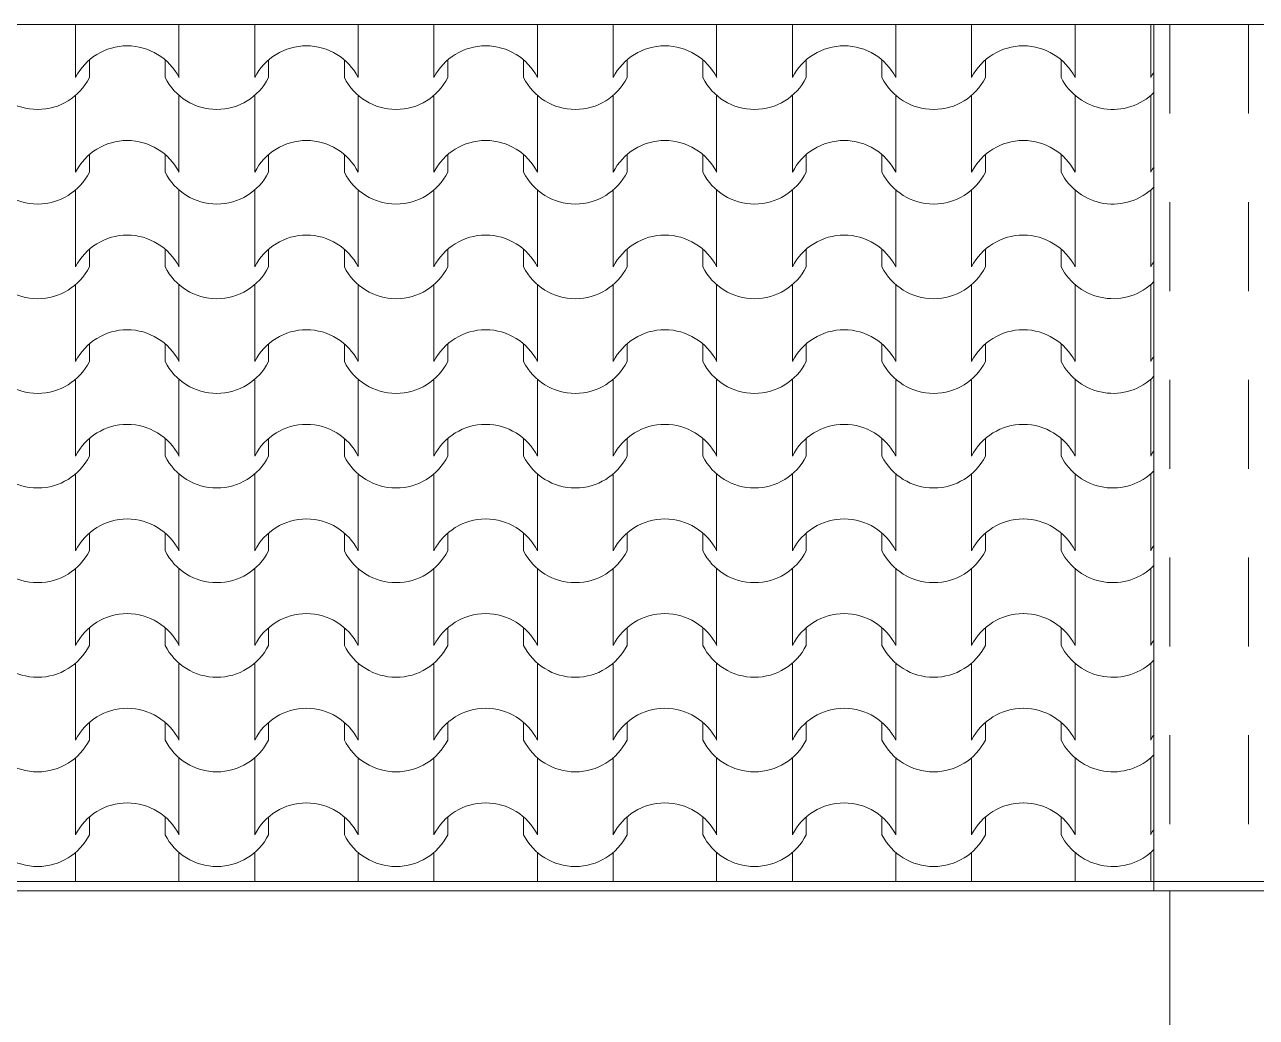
# Model space of a CAD drawing. Header units: millimetres. Extents: x 2791058 to 2855058, y -67651 to -18651.
# Drawn here: x 2809797 to 2811752, y -44922 to -43345 of the extents above; entities that cross this region are included whole.
import ezdxf

# ---------------------------------------------------------------- set-up
doc = ezdxf.new("R2010")
doc.units = ezdxf.units.MM
doc.header["$MEASUREMENT"] = 0
doc.linetypes.add('Dashed', pattern=[282.222223, 141.111112, -141.111112])
doc.layers.add('Shell - Roof_Pen_No__21', color=7, linetype='Continuous', lineweight=0)
doc.layers.add('Structural - Bearing_Pen_No__1', color=7, linetype='Continuous', lineweight=0)
doc.layers.add('Structural - Bearing_Pen_No__62', color=7, linetype='Continuous', lineweight=0, true_color=0xaaaaaa)

# ---------------------------------------------------------------- blocks, each defined once
blk = doc.blocks.new('*X14', base_point=(2247653.8, -76425))
at = {"layer": 'Structural - Bearing_Pen_No__62', "color": 253, "linetype": 'Continuous', "lineweight": 0, "true_color": 0xaaaaaa}
for p, q in [((2809877.6, -43345.2), (2809877.6, -43368.4)), ((2810041.8, -43345.2), (2810041.8, -43368.4)), ((2810162, -43345.2), (2810162, -43368.4)), ((2810326.3, -43345.2), (2810326.3, -43368.4)), ((2810446.5, -43345.2), (2810446.5, -43368.4)), ((2810610.8, -43345.2), (2810610.8, -43368.4)), ((2810731, -43345.2), (2810731, -43368.4)), ((2810895.3, -43345.2), (2810895.3, -43368.4)), ((2811015.5, -43345.2), (2811015.5, -43368.4)), ((2811179.7, -43345.2), (2811179.7, -43368.4)), ((2811300, -43345.2), (2811300, -43368.4)), ((2811464.2, -43345.2), (2811464.2, -43368.4)), ((2811584.4, -43345.2), (2811584.4, -43368.4)), ((2809877.6, -43368.4), (2809877.6, -43429.4)), ((2810041.8, -43368.4), (2810041.8, -43429.4)), ((2810162, -43368.4), (2810162, -43429.4)), ((2810326.3, -43368.4), (2810326.3, -43429.4)), ((2810446.5, -43368.4), (2810446.5, -43429.4)), ((2810610.8, -43368.4), (2810610.8, -43429.4)), ((2810731, -43368.4), (2810731, -43429.4)), ((2810895.3, -43368.4), (2810895.3, -43429.4)), ((2811015.5, -43368.4), (2811015.5, -43429.4)), ((2811179.7, -43368.4), (2811179.7, -43429.4)), ((2811300, -43368.4), (2811300, -43429.4)), ((2811464.2, -43368.4), (2811464.2, -43429.4)), ((2811584.4, -43368.4), (2811584.4, -43429.4)), ((2809899.6, -43401.4), (2809899.6, -43429.4)), ((2810019.8, -43401.4), (2810019.8, -43429.4)), ((2810184.1, -43401.4), (2810184.1, -43429.4)), ((2810304.3, -43401.4), (2810304.3, -43429.4)), ((2810468.5, -43401.4), (2810468.5, -43429.4)), ((2810588.8, -43401.4), (2810588.8, -43429.4)), ((2810753, -43401.4), (2810753, -43429.4)), ((2810873.2, -43401.4), (2810873.2, -43429.4)), ((2811037.5, -43401.4), (2811037.5, -43429.4)), ((2811157.7, -43401.4), (2811157.7, -43429.4)), ((2811322, -43401.4), (2811322, -43429.4)), ((2811442.2, -43401.4), (2811442.2, -43429.4)), ((2809877.6, -43457.8), (2809877.6, -43518.8)), ((2810041.8, -43457.8), (2810041.8, -43518.8)), ((2810162, -43457.8), (2810162, -43518.8)), ((2810326.3, -43457.8), (2810326.3, -43518.8)), ((2810446.5, -43457.8), (2810446.5, -43518.8)), ((2810610.8, -43457.8), (2810610.8, -43518.8)), ((2810731, -43457.8), (2810731, -43518.8)), ((2810895.3, -43457.8), (2810895.3, -43518.8)), ((2811015.5, -43457.8), (2811015.5, -43518.8)), ((2811179.7, -43457.8), (2811179.7, -43518.8)), ((2811300, -43457.8), (2811300, -43518.8)), ((2811464.2, -43457.8), (2811464.2, -43518.8)), ((2811584.4, -43457.8), (2811584.4, -43518.8)), ((2809877.6, -43518.8), (2809877.6, -43579.7)), ((2810041.8, -43518.8), (2810041.8, -43579.7)), ((2810162, -43518.8), (2810162, -43579.7)), ((2810326.3, -43518.8), (2810326.3, -43579.7)), ((2810446.5, -43518.8), (2810446.5, -43579.7)), ((2810610.8, -43518.8), (2810610.8, -43579.7)), ((2810731, -43518.8), (2810731, -43579.7)), ((2810895.3, -43518.8), (2810895.3, -43579.7)), ((2811015.5, -43518.8), (2811015.5, -43579.7)), ((2811179.7, -43518.8), (2811179.7, -43579.7)), ((2811300, -43518.8), (2811300, -43579.7)), ((2811464.2, -43518.8), (2811464.2, -43579.7)), ((2811584.4, -43518.8), (2811584.4, -43579.7)), ((2809899.6, -43551.7), (2809899.6, -43579.7)), ((2810019.8, -43551.7), (2810019.8, -43579.7)), ((2810184.1, -43551.7), (2810184.1, -43579.7)), ((2810304.3, -43551.7), (2810304.3, -43579.7)), ((2810468.5, -43551.7), (2810468.5, -43579.7)), ((2810588.8, -43551.7), (2810588.8, -43579.7)), ((2810753, -43551.7), (2810753, -43579.7)), ((2810873.2, -43551.7), (2810873.2, -43579.7)), ((2811037.5, -43551.7), (2811037.5, -43579.7)), ((2811157.7, -43551.7), (2811157.7, -43579.7)), ((2811322, -43551.7), (2811322, -43579.7)), ((2811442.2, -43551.7), (2811442.2, -43579.7)), ((2809877.6, -43608.1), (2809877.6, -43669.1)), ((2810041.8, -43608.1), (2810041.8, -43669.1)), ((2810162, -43608.1), (2810162, -43669.1)), ((2810326.3, -43608.1), (2810326.3, -43669.1)), ((2810446.5, -43608.1), (2810446.5, -43669.1)), ((2810610.8, -43608.1), (2810610.8, -43669.1)), ((2810731, -43608.1), (2810731, -43669.1)), ((2810895.3, -43608.1), (2810895.3, -43669.1)), ((2811015.5, -43608.1), (2811015.5, -43669.1)), ((2811179.7, -43608.1), (2811179.7, -43669.1)), ((2811300, -43608.1), (2811300, -43669.1)), ((2811464.2, -43608.1), (2811464.2, -43669.1)), ((2811584.4, -43608.1), (2811584.4, -43669.1)), ((2809877.6, -43669.1), (2809877.6, -43730.1)), ((2810041.8, -43669.1), (2810041.8, -43730.1)), ((2810162, -43669.1), (2810162, -43730.1)), ((2810326.3, -43669.1), (2810326.3, -43730.1)), ((2810446.5, -43669.1), (2810446.5, -43730.1)), ((2810610.8, -43669.1), (2810610.8, -43730.1)), ((2810731, -43669.1), (2810731, -43730.1)), ((2810895.3, -43669.1), (2810895.3, -43730.1)), ((2811015.5, -43669.1), (2811015.5, -43730.1)), ((2811179.7, -43669.1), (2811179.7, -43730.1)), ((2811300, -43669.1), (2811300, -43730.1)), ((2811464.2, -43669.1), (2811464.2, -43730.1)), ((2811584.4, -43669.1), (2811584.4, -43730.1)), ((2809899.6, -43702), (2809899.6, -43730.1)), ((2810019.8, -43702), (2810019.8, -43730.1)), ((2810184.1, -43702), (2810184.1, -43730.1)), ((2810304.3, -43702), (2810304.3, -43730.1)), ((2810468.5, -43702), (2810468.5, -43730.1)), ((2810588.8, -43702), (2810588.8, -43730.1)), ((2810753, -43702), (2810753, -43730.1)), ((2810873.2, -43702), (2810873.2, -43730.1)), ((2811037.5, -43702), (2811037.5, -43730.1)), ((2811157.7, -43702), (2811157.7, -43730.1)), ((2811322, -43702), (2811322, -43730.1)), ((2811442.2, -43702), (2811442.2, -43730.1)), ((2809877.6, -43758.5), (2809877.6, -43819.4)), ((2810041.8, -43758.5), (2810041.8, -43819.4)), ((2810162, -43758.5), (2810162, -43819.4)), ((2810326.3, -43758.5), (2810326.3, -43819.4)), ((2810446.5, -43758.5), (2810446.5, -43819.4)), ((2810610.8, -43758.5), (2810610.8, -43819.4)), ((2810731, -43758.5), (2810731, -43819.4)), ((2810895.3, -43758.5), (2810895.3, -43819.4)), ((2811015.5, -43758.5), (2811015.5, -43819.4)), ((2811179.7, -43758.5), (2811179.7, -43819.4)), ((2811300, -43758.5), (2811300, -43819.4)), ((2811464.2, -43758.5), (2811464.2, -43819.4)), ((2811584.4, -43758.5), (2811584.4, -43819.4)), ((2809877.6, -43819.4), (2809877.6, -43880.4)), ((2810041.8, -43819.4), (2810041.8, -43880.4)), ((2810162, -43819.4), (2810162, -43880.4)), ((2810326.3, -43819.4), (2810326.3, -43880.4)), ((2810446.5, -43819.4), (2810446.5, -43880.4)), ((2810610.8, -43819.4), (2810610.8, -43880.4)), ((2810731, -43819.4), (2810731, -43880.4)), ((2810895.3, -43819.4), (2810895.3, -43880.4)), ((2811015.5, -43819.4), (2811015.5, -43880.4)), ((2811179.7, -43819.4), (2811179.7, -43880.4)), ((2811300, -43819.4), (2811300, -43880.4)), ((2811464.2, -43819.4), (2811464.2, -43880.4)), ((2811584.4, -43819.4), (2811584.4, -43880.4)), ((2809899.6, -43852.4), (2809899.6, -43880.4)), ((2810019.8, -43852.4), (2810019.8, -43880.4)), ((2810184.1, -43852.4), (2810184.1, -43880.4)), ((2810304.3, -43852.4), (2810304.3, -43880.4)), ((2810468.5, -43852.4), (2810468.5, -43880.4)), ((2810588.8, -43852.4), (2810588.8, -43880.4)), ((2810753, -43852.4), (2810753, -43880.4)), ((2810873.2, -43852.4), (2810873.2, -43880.4)), ((2811037.5, -43852.4), (2811037.5, -43880.4)), ((2811157.7, -43852.4), (2811157.7, -43880.4)), ((2811322, -43852.4), (2811322, -43880.4)), ((2811442.2, -43852.4), (2811442.2, -43880.4)), ((2809877.6, -43908.8), (2809877.6, -43969.8)), ((2810041.8, -43908.8), (2810041.8, -43969.8)), ((2810162, -43908.8), (2810162, -43969.8)), ((2810326.3, -43908.8), (2810326.3, -43969.8)), ((2810446.5, -43908.8), (2810446.5, -43969.8)), ((2810610.8, -43908.8), (2810610.8, -43969.8)), ((2810731, -43908.8), (2810731, -43969.8)), ((2810895.3, -43908.8), (2810895.3, -43969.8)), ((2811015.5, -43908.8), (2811015.5, -43969.8)), ((2811179.7, -43908.8), (2811179.7, -43969.8)), ((2811300, -43908.8), (2811300, -43969.8)), ((2811464.2, -43908.8), (2811464.2, -43969.8)), ((2811584.4, -43908.8), (2811584.4, -43969.8)), ((2809877.6, -43969.8), (2809877.6, -44030.7)), ((2810041.8, -43969.8), (2810041.8, -44030.7)), ((2810162, -43969.8), (2810162, -44030.7)), ((2810326.3, -43969.8), (2810326.3, -44030.7)), ((2810446.5, -43969.8), (2810446.5, -44030.7)), ((2810610.8, -43969.8), (2810610.8, -44030.7)), ((2810731, -43969.8), (2810731, -44030.7)), ((2810895.3, -43969.8), (2810895.3, -44030.7)), ((2811015.5, -43969.8), (2811015.5, -44030.7)), ((2811179.7, -43969.8), (2811179.7, -44030.7)), ((2811300, -43969.8), (2811300, -44030.7)), ((2811464.2, -43969.8), (2811464.2, -44030.7)), ((2811584.4, -43969.8), (2811584.4, -44030.7)), ((2809899.6, -44002.7), (2809899.6, -44030.7)), ((2810019.8, -44002.7), (2810019.8, -44030.7)), ((2810184.1, -44002.7), (2810184.1, -44030.7)), ((2810304.3, -44002.7), (2810304.3, -44030.7)), ((2810468.5, -44002.7), (2810468.5, -44030.7)), ((2810588.8, -44002.7), (2810588.8, -44030.7)), ((2810753, -44002.7), (2810753, -44030.7)), ((2810873.2, -44002.7), (2810873.2, -44030.7)), ((2811037.5, -44002.7), (2811037.5, -44030.7)), ((2811157.7, -44002.7), (2811157.7, -44030.7)), ((2811322, -44002.7), (2811322, -44030.7)), ((2811442.2, -44002.7), (2811442.2, -44030.7)), ((2809877.6, -44059.1), (2809877.6, -44120.1)), ((2810041.8, -44059.1), (2810041.8, -44120.1)), ((2810162, -44059.1), (2810162, -44120.1)), ((2810326.3, -44059.1), (2810326.3, -44120.1)), ((2810446.5, -44059.1), (2810446.5, -44120.1)), ((2810610.8, -44059.1), (2810610.8, -44120.1)), ((2810731, -44059.1), (2810731, -44120.1)), ((2810895.3, -44059.1), (2810895.3, -44120.1)), ((2811015.5, -44059.1), (2811015.5, -44120.1)), ((2811179.7, -44059.1), (2811179.7, -44120.1)), ((2811300, -44059.1), (2811300, -44120.1)), ((2811464.2, -44059.1), (2811464.2, -44120.1)), ((2811584.4, -44059.1), (2811584.4, -44120.1)), ((2809877.6, -44120.1), (2809877.6, -44181.1)), ((2810041.8, -44120.1), (2810041.8, -44181.1)), ((2810162, -44120.1), (2810162, -44181.1)), ((2810326.3, -44120.1), (2810326.3, -44181.1)), ((2810446.5, -44120.1), (2810446.5, -44181.1)), ((2810610.8, -44120.1), (2810610.8, -44181.1)), ((2810731, -44120.1), (2810731, -44181.1)), ((2810895.3, -44120.1), (2810895.3, -44181.1)), ((2811015.5, -44120.1), (2811015.5, -44181.1)), ((2811179.7, -44120.1), (2811179.7, -44181.1)), ((2811300, -44120.1), (2811300, -44181.1)), ((2811464.2, -44120.1), (2811464.2, -44181.1)), ((2811584.4, -44120.1), (2811584.4, -44181.1)), ((2809899.6, -44153), (2809899.6, -44181.1)), ((2810019.8, -44153), (2810019.8, -44181.1)), ((2810184.1, -44153), (2810184.1, -44181.1)), ((2810304.3, -44153), (2810304.3, -44181.1)), ((2810468.5, -44153), (2810468.5, -44181.1)), ((2810588.8, -44153), (2810588.8, -44181.1)), ((2810753, -44153), (2810753, -44181.1)), ((2810873.2, -44153), (2810873.2, -44181.1)), ((2811037.5, -44153), (2811037.5, -44181.1)), ((2811157.7, -44153), (2811157.7, -44181.1)), ((2811322, -44153), (2811322, -44181.1)), ((2811442.2, -44153), (2811442.2, -44181.1)), ((2809877.6, -44209.5), (2809877.6, -44270.4)), ((2810041.8, -44209.5), (2810041.8, -44270.4)), ((2810162, -44209.5), (2810162, -44270.4)), ((2810326.3, -44209.5), (2810326.3, -44270.4)), ((2810446.5, -44209.5), (2810446.5, -44270.4)), ((2810610.8, -44209.5), (2810610.8, -44270.4)), ((2810731, -44209.5), (2810731, -44270.4)), ((2810895.3, -44209.5), (2810895.3, -44270.4)), ((2811015.5, -44209.5), (2811015.5, -44270.4)), ((2811179.7, -44209.5), (2811179.7, -44270.4)), ((2811300, -44209.5), (2811300, -44270.4)), ((2811464.2, -44209.5), (2811464.2, -44270.4)), ((2811584.4, -44209.5), (2811584.4, -44270.4)), ((2809877.6, -44270.4), (2809877.6, -44331.4)), ((2810041.8, -44270.4), (2810041.8, -44331.4)), ((2810162, -44270.4), (2810162, -44331.4)), ((2810326.3, -44270.4), (2810326.3, -44331.4)), ((2810446.5, -44270.4), (2810446.5, -44331.4)), ((2810610.8, -44270.4), (2810610.8, -44331.4)), ((2810731, -44270.4), (2810731, -44331.4)), ((2810895.3, -44270.4), (2810895.3, -44331.4)), ((2811015.5, -44270.4), (2811015.5, -44331.4)), ((2811179.7, -44270.4), (2811179.7, -44331.4)), ((2811300, -44270.4), (2811300, -44331.4)), ((2811464.2, -44270.4), (2811464.2, -44331.4)), ((2811584.4, -44270.4), (2811584.4, -44331.4)), ((2809899.6, -44303.4), (2809899.6, -44331.4)), ((2810019.8, -44303.4), (2810019.8, -44331.4)), ((2810184.1, -44303.4), (2810184.1, -44331.4)), ((2810304.3, -44303.4), (2810304.3, -44331.4)), ((2810468.5, -44303.4), (2810468.5, -44331.4)), ((2810588.8, -44303.4), (2810588.8, -44331.4)), ((2810753, -44303.4), (2810753, -44331.4)), ((2810873.2, -44303.4), (2810873.2, -44331.4)), ((2811037.5, -44303.4), (2811037.5, -44331.4)), ((2811157.7, -44303.4), (2811157.7, -44331.4)), ((2811322, -44303.4), (2811322, -44331.4)), ((2811442.2, -44303.4), (2811442.2, -44331.4)), ((2809877.6, -44359.8), (2809877.6, -44420.8)), ((2810041.8, -44359.8), (2810041.8, -44420.8)), ((2810162, -44359.8), (2810162, -44420.8)), ((2810326.3, -44359.8), (2810326.3, -44420.8)), ((2810446.5, -44359.8), (2810446.5, -44420.8)), ((2810610.8, -44359.8), (2810610.8, -44420.8)), ((2810731, -44359.8), (2810731, -44420.8)), ((2810895.3, -44359.8), (2810895.3, -44420.8)), ((2811015.5, -44359.8), (2811015.5, -44420.8)), ((2811179.7, -44359.8), (2811179.7, -44420.8)), ((2811300, -44359.8), (2811300, -44420.8)), ((2811464.2, -44359.8), (2811464.2, -44420.8)), ((2811584.4, -44359.8), (2811584.4, -44420.8)), ((2809877.6, -44420.8), (2809877.6, -44481.7)), ((2810041.8, -44420.8), (2810041.8, -44481.7)), ((2810162, -44420.8), (2810162, -44481.7)), ((2810326.3, -44420.8), (2810326.3, -44481.7)), ((2810446.5, -44420.8), (2810446.5, -44481.7)), ((2810610.8, -44420.8), (2810610.8, -44481.7)), ((2810731, -44420.8), (2810731, -44481.7)), ((2810895.3, -44420.8), (2810895.3, -44481.7)), ((2811015.5, -44420.8), (2811015.5, -44481.7)), ((2811179.7, -44420.8), (2811179.7, -44481.7)), ((2811300, -44420.8), (2811300, -44481.7)), ((2811464.2, -44420.8), (2811464.2, -44481.7)), ((2811584.4, -44420.8), (2811584.4, -44481.7)), ((2809899.6, -44453.7), (2809899.6, -44481.7)), ((2810019.8, -44453.7), (2810019.8, -44481.7)), ((2810184.1, -44453.7), (2810184.1, -44481.7)), ((2810304.3, -44453.7), (2810304.3, -44481.7)), ((2810468.5, -44453.7), (2810468.5, -44481.7)), ((2810588.8, -44453.7), (2810588.8, -44481.7)), ((2810753, -44453.7), (2810753, -44481.7)), ((2810873.2, -44453.7), (2810873.2, -44481.7)), ((2811037.5, -44453.7), (2811037.5, -44481.7)), ((2811157.7, -44453.7), (2811157.7, -44481.7)), ((2811322, -44453.7), (2811322, -44481.7)), ((2811442.2, -44453.7), (2811442.2, -44481.7)), ((2809877.6, -44510.1), (2809877.6, -44571.1)), ((2810041.8, -44510.1), (2810041.8, -44571.1)), ((2810162, -44510.1), (2810162, -44571.1)), ((2810326.3, -44510.1), (2810326.3, -44571.1)), ((2810446.5, -44510.1), (2810446.5, -44571.1)), ((2810610.8, -44510.1), (2810610.8, -44571.1)), ((2810731, -44510.1), (2810731, -44571.1)), ((2810895.3, -44510.1), (2810895.3, -44571.1)), ((2811015.5, -44510.1), (2811015.5, -44571.1)), ((2811179.7, -44510.1), (2811179.7, -44571.1)), ((2811300, -44510.1), (2811300, -44571.1)), ((2811464.2, -44510.1), (2811464.2, -44571.1)), ((2811584.4, -44510.1), (2811584.4, -44571.1)), ((2809877.6, -44571.1), (2809877.6, -44632.1)), ((2810041.8, -44571.1), (2810041.8, -44632.1)), ((2810162, -44571.1), (2810162, -44632.1)), ((2810326.3, -44571.1), (2810326.3, -44632.1)), ((2810446.5, -44571.1), (2810446.5, -44632.1)), ((2810610.8, -44571.1), (2810610.8, -44632.1)), ((2810731, -44571.1), (2810731, -44632.1)), ((2810895.3, -44571.1), (2810895.3, -44632.1)), ((2811015.5, -44571.1), (2811015.5, -44632.1)), ((2811179.7, -44571.1), (2811179.7, -44632.1)), ((2811300, -44571.1), (2811300, -44632.1)), ((2811464.2, -44571.1), (2811464.2, -44632.1)), ((2811584.4, -44571.1), (2811584.4, -44632.1)), ((2809899.6, -44604), (2809899.6, -44632.1)), ((2810019.8, -44604), (2810019.8, -44632.1)), ((2810184.1, -44604), (2810184.1, -44632.1)), ((2810304.3, -44604), (2810304.3, -44632.1)), ((2810468.5, -44604), (2810468.5, -44632.1)), ((2810588.8, -44604), (2810588.8, -44632.1)), ((2810753, -44604), (2810753, -44632.1)), ((2810873.2, -44604), (2810873.2, -44632.1)), ((2811037.5, -44604), (2811037.5, -44632.1)), ((2811157.7, -44604), (2811157.7, -44632.1)), ((2811322, -44604), (2811322, -44632.1)), ((2811442.2, -44604), (2811442.2, -44632.1)), ((2809877.6, -44660.5), (2809877.6, -44706.4)), ((2810041.8, -44660.5), (2810041.8, -44706.4)), ((2810162, -44660.5), (2810162, -44706.4)), ((2810326.3, -44660.5), (2810326.3, -44706.4)), ((2810446.5, -44660.5), (2810446.5, -44706.4)), ((2810610.8, -44660.5), (2810610.8, -44706.4)), ((2810731, -44660.5), (2810731, -44706.4)), ((2810895.3, -44660.5), (2810895.3, -44706.4)), ((2811015.5, -44660.5), (2811015.5, -44706.4)), ((2811179.7, -44660.5), (2811179.7, -44706.4)), ((2811300, -44660.5), (2811300, -44706.4)), ((2811464.2, -44660.5), (2811464.2, -44706.4)), ((2811584.4, -44660.5), (2811584.4, -44706.4))]:
    blk.add_line(p, q, dxfattribs=at)
for centre, radius, start, end in [((2809960, -43471.3), 92.5, 90.1705, 153.0115), ((2809959.4, -43471.3), 92.5, 26.9885, 89.8295), ((2810244.4, -43471.3), 92.5, 90.1705, 153.0115), ((2810243.9, -43471.3), 92.5, 26.9885, 89.8295), ((2810528.9, -43471.3), 92.5, 90.1705, 153.0115), ((2810528.4, -43471.3), 92.5, 26.9885, 89.8295), ((2810813.4, -43471.3), 92.5, 90.1705, 153.0115), ((2810812.9, -43471.3), 92.5, 26.9885, 89.8295), ((2811097.9, -43471.3), 92.5, 90.1705, 153.0115), ((2811097.3, -43471.3), 92.5, 26.9885, 89.8295), ((2811382.4, -43471.3), 92.5, 90.1705, 153.0115), ((2811381.8, -43471.3), 92.5, 26.9885, 89.8295), ((2811666.8, -43471.3), 92.5, 146.7252, 153.0115), ((2809817.4, -43388.1), 91.9, 206.7044, 333.2956), ((2810101.9, -43388.1), 91.9, 206.7044, 333.2956), ((2810386.4, -43388.1), 91.9, 206.7044, 333.2956), ((2810670.9, -43388.1), 91.9, 206.7044, 333.2956), ((2810955.4, -43388.1), 91.9, 206.7044, 333.2956), ((2811239.8, -43388.1), 91.9, 206.7044, 333.2956), ((2811524.3, -43388.1), 91.9, 206.7044, 315.1812), ((2809960, -43621.7), 92.5, 90.1705, 153.0115), ((2809959.4, -43621.7), 92.5, 26.9885, 89.8295), ((2810244.4, -43621.7), 92.5, 90.1705, 153.0115), ((2810243.9, -43621.7), 92.5, 26.9885, 89.8295), ((2810528.9, -43621.7), 92.5, 90.1705, 153.0115), ((2810528.4, -43621.7), 92.5, 26.9885, 89.8295), ((2810813.4, -43621.7), 92.5, 90.1705, 153.0115), ((2810812.9, -43621.7), 92.5, 26.9885, 89.8295), ((2811097.9, -43621.7), 92.5, 90.1705, 153.0115), ((2811097.3, -43621.7), 92.5, 26.9885, 89.8295), ((2811382.4, -43621.7), 92.5, 90.1705, 153.0115), ((2811381.8, -43621.7), 92.5, 26.9885, 89.8295), ((2809817.4, -43538.4), 91.9, 206.7044, 333.2956), ((2810101.9, -43538.4), 91.9, 206.7044, 333.2956), ((2810386.4, -43538.4), 91.9, 206.7044, 333.2956), ((2810670.9, -43538.4), 91.9, 206.7044, 333.2956), ((2810955.4, -43538.4), 91.9, 206.7044, 333.2956), ((2811239.8, -43538.4), 91.9, 206.7044, 333.2956), ((2811524.3, -43538.4), 91.9, 206.7044, 315.1812), ((2811666.8, -43621.7), 92.5, 146.7252, 153.0115), ((2809960, -43772), 92.5, 90.1705, 153.0115), ((2809959.4, -43772), 92.5, 26.9885, 89.8295), ((2810244.4, -43772), 92.5, 90.1705, 153.0115), ((2810243.9, -43772), 92.5, 26.9885, 89.8295), ((2810528.9, -43772), 92.5, 90.1705, 153.0115), ((2810528.4, -43772), 92.5, 26.9885, 89.8295), ((2810813.4, -43772), 92.5, 90.1705, 153.0115), ((2810812.9, -43772), 92.5, 26.9885, 89.8295), ((2811097.9, -43772), 92.5, 90.1705, 153.0115), ((2811097.3, -43772), 92.5, 26.9885, 89.8295), ((2811382.4, -43772), 92.5, 90.1705, 153.0115), ((2811381.8, -43772), 92.5, 26.9885, 89.8295), ((2809817.4, -43688.7), 91.9, 206.7044, 333.2956), ((2810101.9, -43688.7), 91.9, 206.7044, 333.2956), ((2810386.4, -43688.7), 91.9, 206.7044, 333.2956), ((2810670.9, -43688.7), 91.9, 206.7044, 333.2956), ((2810955.4, -43688.7), 91.9, 206.7044, 333.2956), ((2811239.8, -43688.7), 91.9, 206.7044, 333.2956), ((2811524.3, -43688.7), 91.9, 206.7044, 315.1812), ((2811666.8, -43772), 92.5, 146.7252, 153.0115), ((2809960, -43922.4), 92.5, 90.1705, 153.0115), ((2809959.4, -43922.4), 92.5, 26.9885, 89.8295), ((2810244.4, -43922.4), 92.5, 90.1705, 153.0115), ((2810243.9, -43922.4), 92.5, 26.9885, 89.8295), ((2810528.9, -43922.4), 92.5, 90.1705, 153.0115), ((2810528.4, -43922.4), 92.5, 26.9885, 89.8295), ((2810813.4, -43922.4), 92.5, 90.1705, 153.0115), ((2810812.9, -43922.4), 92.5, 26.9885, 89.8295), ((2811097.9, -43922.4), 92.5, 90.1705, 153.0115), ((2811097.3, -43922.4), 92.5, 26.9885, 89.8295), ((2811382.4, -43922.4), 92.5, 90.1705, 153.0115), ((2811381.8, -43922.4), 92.5, 26.9885, 89.8295), ((2811666.8, -43922.4), 92.5, 146.7252, 153.0115), ((2809817.4, -43839.1), 91.9, 206.7044, 333.2956), ((2810101.9, -43839.1), 91.9, 206.7044, 333.2956), ((2810386.4, -43839.1), 91.9, 206.7044, 333.2956), ((2810670.9, -43839.1), 91.9, 206.7044, 333.2956), ((2810955.4, -43839.1), 91.9, 206.7044, 333.2956), ((2811239.8, -43839.1), 91.9, 206.7044, 333.2956), ((2811524.3, -43839.1), 91.9, 206.7044, 315.1812), ((2809960, -44072.7), 92.5, 90.1705, 153.0115), ((2809959.4, -44072.7), 92.5, 26.9885, 89.8295), ((2810244.4, -44072.7), 92.5, 90.1705, 153.0115), ((2810243.9, -44072.7), 92.5, 26.9885, 89.8295), ((2810528.9, -44072.7), 92.5, 90.1705, 153.0115), ((2810528.4, -44072.7), 92.5, 26.9885, 89.8295), ((2810813.4, -44072.7), 92.5, 90.1705, 153.0115), ((2810812.9, -44072.7), 92.5, 26.9885, 89.8295), ((2811097.9, -44072.7), 92.5, 90.1705, 153.0115), ((2811097.3, -44072.7), 92.5, 26.9885, 89.8295), ((2811382.4, -44072.7), 92.5, 90.1705, 153.0115), ((2811381.8, -44072.7), 92.5, 26.9885, 89.8295), ((2809817.4, -43989.4), 91.9, 206.7044, 333.2956), ((2810101.9, -43989.4), 91.9, 206.7044, 333.2956), ((2810386.4, -43989.4), 91.9, 206.7044, 333.2956), ((2810670.9, -43989.4), 91.9, 206.7044, 333.2956), ((2810955.4, -43989.4), 91.9, 206.7044, 333.2956), ((2811239.8, -43989.4), 91.9, 206.7044, 333.2956), ((2811524.3, -43989.4), 91.9, 206.7044, 315.1812), ((2811666.8, -44072.7), 92.5, 146.7252, 153.0115), ((2809960, -44223), 92.5, 90.1705, 153.0115), ((2809959.4, -44223), 92.5, 26.9885, 89.8295), ((2810244.4, -44223), 92.5, 90.1705, 153.0115), ((2810243.9, -44223), 92.5, 26.9885, 89.8295), ((2810528.9, -44223), 92.5, 90.1705, 153.0115), ((2810528.4, -44223), 92.5, 26.9885, 89.8295), ((2810813.4, -44223), 92.5, 90.1705, 153.0115), ((2810812.9, -44223), 92.5, 26.9885, 89.8295), ((2811097.9, -44223), 92.5, 90.1705, 153.0115), ((2811097.3, -44223), 92.5, 26.9885, 89.8295), ((2811382.4, -44223), 92.5, 90.1705, 153.0115), ((2811381.8, -44223), 92.5, 26.9885, 89.8295), ((2809817.4, -44139.8), 91.9, 206.7044, 333.2956), ((2810101.9, -44139.8), 91.9, 206.7044, 333.2956), ((2810386.4, -44139.8), 91.9, 206.7044, 333.2956), ((2810670.9, -44139.8), 91.9, 206.7044, 333.2956), ((2810955.4, -44139.8), 91.9, 206.7044, 333.2956), ((2811239.8, -44139.8), 91.9, 206.7044, 333.2956), ((2811524.3, -44139.8), 91.9, 206.7044, 315.1812), ((2811666.8, -44223), 92.5, 146.7252, 153.0115), ((2809960, -44373.4), 92.5, 90.1705, 153.0115), ((2809959.4, -44373.4), 92.5, 26.9885, 89.8295), ((2810244.4, -44373.4), 92.5, 90.1705, 153.0115), ((2810243.9, -44373.4), 92.5, 26.9885, 89.8295), ((2810528.9, -44373.4), 92.5, 90.1705, 153.0115), ((2810528.4, -44373.4), 92.5, 26.9885, 89.8295), ((2810813.4, -44373.4), 92.5, 90.1705, 153.0115), ((2810812.9, -44373.4), 92.5, 26.9885, 89.8295), ((2811097.9, -44373.4), 92.5, 90.1705, 153.0115), ((2811097.3, -44373.4), 92.5, 26.9885, 89.8295), ((2811382.4, -44373.4), 92.5, 90.1705, 153.0115), ((2811381.8, -44373.4), 92.5, 26.9885, 89.8295), ((2811666.8, -44373.4), 92.5, 146.7252, 153.0115), ((2809817.4, -44290.1), 91.9, 206.7044, 333.2956), ((2810101.9, -44290.1), 91.9, 206.7044, 333.2956), ((2810386.4, -44290.1), 91.9, 206.7044, 333.2956), ((2810670.9, -44290.1), 91.9, 206.7044, 333.2956), ((2810955.4, -44290.1), 91.9, 206.7044, 333.2956), ((2811239.8, -44290.1), 91.9, 206.7044, 333.2956), ((2811524.3, -44290.1), 91.9, 206.7044, 315.1812), ((2809960, -44523.7), 92.5, 90.1705, 153.0115), ((2809959.4, -44523.7), 92.5, 26.9885, 89.8295), ((2810244.4, -44523.7), 92.5, 90.1705, 153.0115), ((2810243.9, -44523.7), 92.5, 26.9885, 89.8295), ((2810528.9, -44523.7), 92.5, 90.1705, 153.0115), ((2810528.4, -44523.7), 92.5, 26.9885, 89.8295), ((2810813.4, -44523.7), 92.5, 90.1705, 153.0115), ((2810812.9, -44523.7), 92.5, 26.9885, 89.8295), ((2811097.9, -44523.7), 92.5, 90.1705, 153.0115), ((2811097.3, -44523.7), 92.5, 26.9885, 89.8295), ((2811382.4, -44523.7), 92.5, 90.1705, 153.0115), ((2811381.8, -44523.7), 92.5, 26.9885, 89.8295), ((2809817.4, -44440.4), 91.9, 206.7044, 333.2956), ((2810101.9, -44440.4), 91.9, 206.7044, 333.2956), ((2810386.4, -44440.4), 91.9, 206.7044, 333.2956), ((2810670.9, -44440.4), 91.9, 206.7044, 333.2956), ((2810955.4, -44440.4), 91.9, 206.7044, 333.2956), ((2811239.8, -44440.4), 91.9, 206.7044, 333.2956), ((2811524.3, -44440.4), 91.9, 206.7044, 315.1812), ((2811666.8, -44523.7), 92.5, 146.7252, 153.0115), ((2809960, -44674), 92.5, 90.1705, 153.0115), ((2809959.4, -44674), 92.5, 26.9885, 89.8295), ((2810244.4, -44674), 92.5, 90.1705, 153.0115), ((2810243.9, -44674), 92.5, 26.9885, 89.8295), ((2810528.9, -44674), 92.5, 90.1705, 153.0115), ((2810528.4, -44674), 92.5, 26.9885, 89.8295), ((2810813.4, -44674), 92.5, 90.1705, 153.0115), ((2810812.9, -44674), 92.5, 26.9885, 89.8295), ((2811097.9, -44674), 92.5, 90.1705, 153.0115), ((2811097.3, -44674), 92.5, 26.9885, 89.8295), ((2811382.4, -44674), 92.5, 90.1705, 153.0115), ((2811381.8, -44674), 92.5, 26.9885, 89.8295), ((2809817.4, -44590.8), 91.9, 206.7044, 333.2956), ((2810101.9, -44590.8), 91.9, 206.7044, 333.2956), ((2810386.4, -44590.8), 91.9, 206.7044, 333.2956), ((2810670.9, -44590.8), 91.9, 206.7044, 333.2956), ((2810955.4, -44590.8), 91.9, 206.7044, 333.2956), ((2811239.8, -44590.8), 91.9, 206.7044, 333.2956), ((2811524.3, -44590.8), 91.9, 206.7044, 315.1812), ((2811666.8, -44674), 92.5, 146.7252, 153.0115)]:
    blk.add_arc(centre, radius, start, end, dxfattribs=at)
blk = doc.blocks.new('Fill_7', base_point=(2247653.8, -74425))
at = {"layer": 'Structural - Bearing_Pen_No__1', "color": 7, "linetype": 'Continuous', "lineweight": 0}
for p, q in [((2811589.5, -43345.2), (2807335.6, -43345.2)), ((2811589.5, -44706.4), (2811589.5, -43345.2)), ((2804010.6, -44706.4), (2811589.5, -44706.4))]:
    blk.add_line(p, q, dxfattribs=at)
at = {"layer": 'Structural - Bearing_Pen_No__62', "color": 253, "linetype": 'Continuous', "lineweight": 0, "true_color": 0xaaaaaa}
blk.add_blockref('*X14', (2247653.8, -76425), dxfattribs=at)

msp = doc.modelspace()

# ---------------------------------------------------------------- linework, layer by layer
at = {"layer": 'Shell - Roof_Pen_No__21', "color": 7, "linetype": 'Continuous', "lineweight": 0}
for p, q in [((2812085.6, -43345.2), (2807335.6, -43345.2)), ((2811589.5, -43345.2), (2811589.5, -44721.4)), ((2803860.6, -44706.4), (2812085.6, -44706.4)), ((2803860.6, -44721.4), (2812085.6, -44721.4)), ((2811614.5, -44721.4), (2811614.5, -44971.4))]:
    msp.add_line(p, q, dxfattribs=at)
at = {"layer": 'Shell - Roof_Pen_No__21', "color": 7, "linetype": 'Dashed', "lineweight": 0}
for p, q in [((2811614.5, -43345.2), (2811614.5, -44706.4)), ((2811739.5, -43345.2), (2811739.5, -44706.4))]:
    msp.add_line(p, q, dxfattribs=at)

# ---------------------------------------------------------------- block references
at = {"layer": 'Structural - Bearing_Pen_No__62', "color": 253, "linetype": 'Continuous', "lineweight": 0, "true_color": 0xaaaaaa}
msp.add_blockref('Fill_7', (2247653.8, -74425), dxfattribs=at)

doc.saveas('drawing.dxf')
